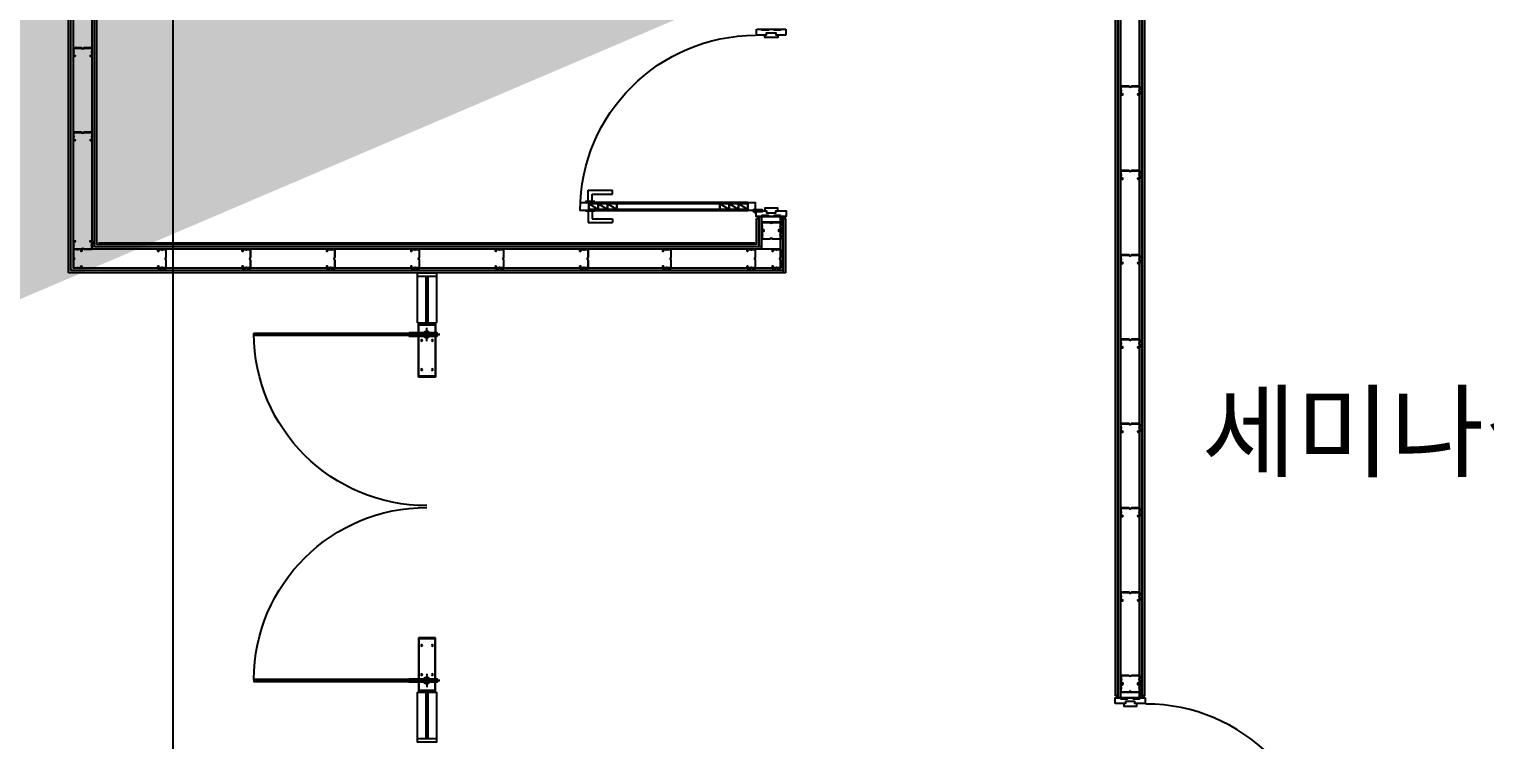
# Model space of a CAD drawing. Header units: metres. Extents: x 630750 to 860239, y 578133 to 726633.
# Drawn here: x 753738 to 761499, y 643418 to 647210 of the extents above; entities that cross this region are included whole.
import ezdxf

# ---------------------------------------------------------------- set-up
doc = ezdxf.new("R2010")
doc.units = ezdxf.units.M
doc.header["$LTSCALE"] = 300
for name, pattern in [('DASHED2', [0.375, 0.25, -0.125]), ('HIDDEN', [2, 1, -1]), ('업무시설_xr-base$0$CONTINOUS', [0])]:
    doc.linetypes.add(name, pattern=pattern)
for name, color, linetype in [('A-CEN-1', 1, 'Continuous'), ('A-CON', 2, 'Continuous'), ('A-TXT', 3, 'Continuous'), ('A-WALL-CONC', 2, 'Continuous'), ('F-door frame', 4, 'Continuous'), ('F-DOOR_FRAME', 4, 'Continuous'), ('KUK-DOOR', 4, 'Continuous'), ('KUK-DOOR-FRAME', 4, 'Continuous'), ('KUK-DRYWALL', 4, 'Continuous'), ('KUK-F-천정라인', 8, 'DASHED2'), ('KUK-WALL-DRYWALL', 4, 'Continuous'), ('KUK-WINDOW', 4, 'Continuous'), ('KUK-석고보드', 201, 'Continuous')]:
    doc.layers.add(name, color=color, linetype=linetype)
doc.styles.add('돋움', font='')
doc.styles.get('돋움').set_extended_font_data('Dotum')

# ---------------------------------------------------------------- blocks, each defined once
blk = doc.blocks.new('door-1')
at = {"layer": 'KUK-DOOR', "color": 251}
for p, q in [((185554.4, 143175.8, 0), (185554.4, 144148.8, 0)), ((185564.4, 143175.8, 0), (185564.4, 144148.8, 0)), ((187400.4, 143175.8, 0), (187400.4, 144148.8, 0)), ((187410.4, 143175.8, 0), (187410.4, 144148.8, 0))]:
    blk.add_line(p, q, dxfattribs=at)
at = {"layer": 'KUK-DOOR', "color": 8}
for p, q in [((185554.4, 143216.5, 0), (185554.4, 143237.2, 0)), ((185564.4, 143216.5, 0), (185564.4, 143237.2, 0)), ((187400.4, 143216.5, 0), (187400.4, 143237.2, 0)), ((187410.4, 143216.5, 0), (187410.4, 143237.2, 0))]:
    blk.add_line(p, q, dxfattribs=at)
at = {"layer": 'KUK-DOOR', "color": 7}
for p, q in [((185559.4, 143168.8), (185559.4, 143158.8, 0)), ((187405.4, 143168.8), (187405.4, 143158.8, 0))]:
    blk.add_line(p, q, dxfattribs=at)
at = {"layer": 'KUK-DOOR', "extrusion": (1.80681e-09, 0, 1), "elevation": 0}
blk.add_lwpolyline([(185553.4, 144146.8), (185553.4, 143177.8), (185554.4, 143175.8), (185564.4, 143175.8), (185565.4, 143177.8), (185565.4, 144146.8), (185564.4, 144148.8), (185554.4, 144148.8)], close=True, dxfattribs=at)
at = {"layer": 'KUK-DOOR', "extrusion": (-1.80681e-09, 0, 1), "elevation": 0}
blk.add_lwpolyline([(187411.4, 144146.8), (187411.4, 143177.8), (187410.4, 143175.8), (187400.4, 143175.8), (187399.4, 143177.8), (187399.4, 144146.8), (187400.4, 144148.8), (187410.4, 144148.8)], close=True, dxfattribs=at)
at = {"layer": 'KUK-DOOR', "color": 1, "ltscale": 50, "extrusion": (1.80681e-09, 0, 1), "elevation": 0}
for points in [[(185559.4, 143157.8), (185559.4, 143462.8)], [(185594.4, 143225.8), (185524.4, 143225.8)]]:
    blk.add_lwpolyline(points, dxfattribs=at)
at = {"layer": 'KUK-DOOR', "color": 1, "ltscale": 50, "extrusion": (-1.80681e-09, 0, 1), "elevation": 0}
for points in [[(187405.4, 143157.8), (187405.4, 143462.8)], [(187370.4, 143225.8), (187440.4, 143225.8)]]:
    blk.add_lwpolyline(points, dxfattribs=at)
at = {"layer": 'KUK-DOOR', "color": 7, "extrusion": (1.80681e-09, 0, 1)}
blk.add_lwpolyline([(185565.4, 143320.3), (185568.4, 143320.3), (185568.4, 143171.8), (185550.4, 143171.8), (185550.4, 143320.3), (185553.4, 143320.3)], dxfattribs=at)
at = {"layer": 'KUK-DOOR', "color": 7, "extrusion": (-1.80681e-09, 0, 1), "elevation": 0}
blk.add_lwpolyline([(187399.4, 143320.3), (187396.4, 143320.3), (187396.4, 143171.8), (187414.4, 143171.8), (187414.4, 143320.3), (187411.4, 143320.3)], dxfattribs=at)
at = {"layer": 'KUK-DOOR', "color": 251, "linetype": 'HIDDEN', "ltscale": 50, "extrusion": (0, -1.80681e-09, 1), "elevation": 0}
for points in [[(185502.4, 143179.8), (185787.4, 143179.8), (185787.4, 143271.8), (185502.4, 143271.8)], [(187462.4, 143179.8), (187177.4, 143179.8), (187177.4, 143271.8), (187462.4, 143271.8)]]:
    blk.add_lwpolyline(points, close=True, dxfattribs=at)
at = {"layer": 'KUK-DOOR', "color": 8, "extrusion": (0, -1.80681e-09, 1), "elevation": 0}
for points in [[(185508.4, 143182.8), (185781.4, 143182.8), (185781.4, 143268.8), (185508.4, 143268.8)], [(187456.4, 143182.8), (187183.4, 143182.8), (187183.4, 143268.8), (187456.4, 143268.8)]]:
    blk.add_lwpolyline(points, close=True, dxfattribs=at)
at = {"layer": 'KUK-DOOR', "color": 8}
for centre, radius in [((185559.4, 143225.8, 0), 17.5), ((185559.4, 143225.8, 0), 12.5), ((185590.9, 143253.8, 0), 3.5), ((185746.4, 143253.8, 0), 3.5), ((187218.4, 143253.8, 0), 3.5), ((187373.9, 143253.8, 0), 3.5), ((187405.4, 143225.8, 0), 17.5), ((187405.4, 143225.8, 0), 12.5), ((185590.9, 143197.8, 0), 3.5), ((185746.4, 143197.8, 0), 3.5), ((187218.4, 143197.8, 0), 3.5), ((187373.9, 143197.8, 0), 3.5)]:
    blk.add_circle(centre, radius, dxfattribs=at)
at = {"layer": 'KUK-DOOR', "color": 251, "linetype": 'HIDDEN', "ltscale": 50}
for centre in [(185559.4, 143225.8, 0), (187405.4, 143225.8, 0)]:
    blk.add_circle(centre, 15, dxfattribs=at)
at = {"layer": 'KUK-DOOR', "color": 1}
for centre, start, end in [((185550.9, 143227.3, 0), 359.90877, 89.78129), ((187403.9, 143227.3, 0), 90.21871, 180.09123)]:
    blk.add_arc(centre, 921.5, start, end, dxfattribs=at)
at = {"layer": 'KUK-DOOR', "color": 8}
for centre, start, end in [((185559.4, 143226.8, 0), 64.22854, 115.77146), ((185559.4, 143226.8, 0), 244.22854, 295.77146), ((187405.4, 143226.8, 0), 64.22854, 115.77146), ((187405.4, 143226.8, 0), 244.22854, 295.77146)]:
    blk.add_arc(centre, 11.5, start, end, dxfattribs=at)
blk = doc.blocks.new('con1')
at = {"layer": 'A-WALL-CONC', "linetype": '업무시설_xr-base$0$CONTINOUS'}
h = blk.add_hatch(color=253, dxfattribs=at)
h.dxf.hatch_style = 1
h.paths.add_polyline_path([(-302595.9, -253222.2), (-301895.9, -253222.2), (-301895.9, -253922.2), (-302595.9, -253922.2)])
h.paths.add_polyline_path([(-384245.9, -253222.2), (-383545.9, -253222.2), (-383545.9, -253922.2), (-384245.9, -253922.2)])
h.paths.add_polyline_path([(-335095.9, -253172.2), (-334295.9, -253172.2), (-334295.9, -253972.2), (-335095.9, -253972.2)])
h.paths.add_polyline_path([(-354895.9, -253172.2), (-354095.9, -253172.2), (-354095.9, -253972.2), (-354895.9, -253972.2)])
h.paths.add_polyline_path([(-374695.9, -253172.2), (-373895.9, -253172.2), (-373895.9, -253972.2), (-374695.9, -253972.2)])
h.paths.add_polyline_path([(-325195.9, -253172.2), (-324395.9, -253172.2), (-324395.9, -253972.2), (-325195.9, -253972.2)])
h.paths.add_polyline_path([(-364745.9, -253222.2), (-364045.9, -253222.2), (-364045.9, -253922.2), (-364745.9, -253922.2)])
h.paths.add_polyline_path([(-344945.9, -253222.2), (-344245.9, -253222.2), (-344245.9, -253922.2), (-344945.9, -253922.2)])
h.paths.add_polyline_path([(-310045.9, -253222.2), (-309345.9, -253222.2), (-309345.9, -253922.2), (-310045.9, -253922.2)])
h.paths.add_polyline_path([(-318595.9, -253172.2), (-317795.9, -253172.2), (-317795.9, -253972.2), (-318595.9, -253972.2)])
h.paths.add_polyline_path([(-384245.9, -310859.9), (-383445.9, -310859.9), (-383445.9, -311659.9), (-384245.9, -311659.9)])
h.paths.add_polyline_path([(-384245.9, -305472.2), (-383445.9, -305472.2), (-383445.9, -306272.2), (-384245.9, -306272.2)])
h.paths.add_polyline_path([(-384245.9, -295572.2), (-383445.9, -295572.2), (-383445.9, -296372.2), (-384245.9, -296372.2)])
h.paths.add_polyline_path([(-384195.9, -276472.2), (-383595.9, -276472.2), (-383595.9, -275872.2), (-384195.9, -275872.2)])
h.paths.add_polyline_path([(-384245.9, -285672.2), (-383445.9, -285672.2), (-383445.9, -286472.2), (-384245.9, -286472.2)])
h.paths.add_polyline_path([(-384295.9, -269172.2), (-383495.9, -269172.2), (-383495.9, -269972.2), (-384295.9, -269972.2)])
h.paths.add_polyline_path([(-384295.9, -260672.2), (-383495.9, -260672.2), (-383495.9, -261472.2), (-384295.9, -261472.2)])
h.paths.add_polyline_path([(-376995.9, -285572.2), (-376195.9, -285572.2), (-376195.9, -286372.2), (-376995.9, -286372.2)], flags=17)
h.paths.add_polyline_path([(-374695.9, -276572.2), (-373895.9, -276572.2), (-373895.9, -275772.2), (-374695.9, -275772.2)], flags=17)
h.paths.add_polyline_path([(-364695.9, -285772.2), (-364095.9, -285772.2), (-364095.9, -286372.2), (-364695.9, -286372.2)], flags=17)
h.paths.add_polyline_path([(-364795.9, -275772.2), (-363995.9, -275772.2), (-363995.9, -276572.2), (-364795.9, -276572.2)], flags=17)
edge = h.paths.add_edge_path(flags=16)
edge.add_arc((-376495.9, -295972.2), 450, 0, 360)
edge = h.paths.add_edge_path(flags=16)
edge.add_arc((-354495.9, -302572.2), 450, 0, 360)
edge = h.paths.add_edge_path(flags=16)
edge.add_arc((-364395.9, -295972.2), 350, 0, 360)
edge = h.paths.add_edge_path(flags=16)
edge.add_arc((-354495.9, -295972.2), 450, 0, 360)
edge = h.paths.add_edge_path(flags=16)
edge.add_arc((-344595.9, -302572.2), 350, 0, 360)
edge = h.paths.add_edge_path(flags=16)
edge.add_arc((-344595.9, -295972.2), 350, 0, 360)
edge = h.paths.add_edge_path(flags=16)
edge.add_arc((-364395.9, -302572.2), 350, 0, 360)
h.paths.add_polyline_path([(-375978.1, -305715.7), (-376743.7, -305483.5), (-376976, -306249), (-376210.4, -306481.3)], flags=17)
h.paths.add_polyline_path([(-378097.8, -312701.2), (-378863.4, -312468.9), (-379095.6, -313234.5), (-378330.1, -313466.8)], flags=16)
h.paths.add_polyline_path([(-354767.9, -312099.6), (-355533.5, -311867.3), (-355765.8, -312632.8), (-355000.2, -312865.1)], flags=17)
h.paths.add_polyline_path([(-347591.1, -314277.3), (-348356.6, -314045), (-348588.9, -314810.6), (-347823.4, -315042.9)], flags=17)
h.paths.add_polyline_path([(-349725.3, -321310.6), (-350490.8, -321078.3), (-350723.1, -321843.9), (-349957.6, -322076.2)], flags=17)
h.paths.add_polyline_path([(-359198.7, -318436), (-359964.3, -318203.7), (-360196.6, -318969.2), (-359431, -319201.5)], flags=17)
edge = h.paths.add_edge_path(flags=16)
edge.add_arc((-324745.9, -312472.2), 450, 0, 360)
h.paths.add_polyline_path([(-318595.9, -311972.2), (-317795.9, -311972.2), (-317795.9, -312972.2), (-318595.9, -312972.2)], flags=17)
edge = h.paths.add_edge_path(flags=16)
edge.add_arc((-335145.9, -312472.2), 350, 0, 360)
edge = h.paths.add_edge_path(flags=16)
edge.add_arc((-338616.5, -317418.6), 450, 0, 360)
h.paths.add_polyline_path([(-340251.8, -324185.3), (-341017.4, -323953), (-341249.7, -324718.5), (-340484.1, -324950.8)], flags=17)
edge = h.paths.add_edge_path(flags=17)
edge.add_arc((-324745.9, -319072.2), 450, 0, 360)
h.paths.add_polyline_path([(-318695.9, -318672.2), (-317695.9, -318672.2), (-317695.9, -319472.2), (-318695.9, -319472.2)], flags=17)
h.paths.add_polyline_path([(-310095.9, -327072.2), (-309295.9, -327072.2), (-309295.9, -327872.2), (-310095.9, -327872.2)])
h.paths.add_polyline_path([(-316095.9, -322372.2), (-316095.9, -325422.2), (-311307.7, -325422.2), (-311307.7, -325222.2), (-315895.9, -325222.2), (-315895.9, -322572.2), (-309695.9, -322572.2), (-309695.9, -325222.2), (-310307.7, -325222.2), (-310307.7, -325422.2), (-309495.9, -325422.2), (-309495.9, -322372.2)], flags=17)
edge = h.paths.add_edge_path(flags=17)
edge.add_arc((-324795.9, -327472.2), 400, 0, 360)
edge = h.paths.add_edge_path(flags=17)
edge.add_arc((-318195.9, -329272.2), 450, 0, 360)
h.paths.add_polyline_path([(-310095.9, -331472.2), (-309295.9, -331472.2), (-309295.9, -332272.2), (-310095.9, -332272.2)])
edge = h.paths.add_edge_path(flags=16)
edge.add_arc((-334695.9, -302572.2), 350, 0, 360)
edge = h.paths.add_edge_path(flags=17)
edge.add_arc((-334695.9, -286072.2), 350, 0, 360)
edge = h.paths.add_edge_path(flags=16)
edge.add_arc((-334695.9, -295972.2), 350, 0, 360)
edge = h.paths.add_edge_path(flags=17)
edge.add_arc((-344595.9, -286072.2), 450, 0, 360)
h.paths.add_polyline_path([(-318595.9, -295472.2), (-317795.9, -295472.2), (-317795.9, -296472.2), (-318595.9, -296472.2)], flags=17)
h.paths.add_polyline_path([(-318595.9, -302072.2), (-317795.9, -302072.2), (-317795.9, -303072.2), (-318595.9, -303072.2)], flags=17)
edge = h.paths.add_edge_path(flags=16)
edge.add_arc((-324795.9, -302572.2), 450, 0, 360)
edge = h.paths.add_edge_path(flags=16)
edge.add_arc((-324795.9, -295972.2), 450, 0, 360)
edge = h.paths.add_edge_path(flags=17)
edge.add_arc((-324795.9, -286072.2), 450, 0, 360)
edge = h.paths.add_edge_path(flags=17)
edge.add_arc((-334695.9, -276172.2), 450, 0, 360)
edge = h.paths.add_edge_path(flags=17)
edge.add_arc((-344595.9, -276172.2), 450, 0, 360)
h.paths.add_polyline_path([(-318595.9, -275772.2), (-317795.9, -275772.2), (-317795.9, -276572.2), (-318595.9, -276572.2)], flags=17)
h.paths.add_polyline_path([(-318595.9, -285672.2), (-317795.9, -285672.2), (-317795.9, -286472.2), (-318595.9, -286472.2)], flags=17)
edge = h.paths.add_edge_path(flags=17)
edge.add_arc((-324795.9, -276172.2), 450, 0, 360)
h.paths.add_polyline_path([(-364795.9, -260672.2), (-363995.9, -260672.2), (-363995.9, -261472.2), (-364795.9, -261472.2)])
h.paths.add_polyline_path([(-364795.9, -269172.2), (-363995.9, -269172.2), (-363995.9, -269972.2), (-364795.9, -269972.2)], flags=17)
h.paths.add_polyline_path([(-325195.9, -269172.2), (-324395.9, -269172.2), (-324395.9, -269972.2), (-325195.9, -269972.2)], flags=17)
h.paths.add_polyline_path([(-310845.9, -260722.2), (-310045.9, -260722.2), (-310045.9, -261522.2), (-310845.9, -261522.2)], flags=17)
h.paths.add_polyline_path([(-325195.9, -260672.2), (-324395.9, -260672.2), (-324395.9, -261472.2), (-325195.9, -261472.2)])
h.paths.add_polyline_path([(-335095.9, -260672.2), (-334295.9, -260672.2), (-334295.9, -261472.2), (-335095.9, -261472.2)])
h.paths.add_polyline_path([(-344995.9, -260672.2), (-344195.9, -260672.2), (-344195.9, -261472.2), (-344995.9, -261472.2)])
h.paths.add_polyline_path([(-354895.9, -260672.2), (-354095.9, -260672.2), (-354095.9, -261472.2), (-354895.9, -261472.2)])
h.paths.add_polyline_path([(-354895.9, -269172.2), (-354095.9, -269172.2), (-354095.9, -269972.2), (-354895.9, -269972.2)], flags=17)
h.paths.add_polyline_path([(-344995.9, -269172.2), (-344195.9, -269172.2), (-344195.9, -269972.2), (-344995.9, -269972.2)], flags=17)
h.paths.add_polyline_path([(-335095.9, -269172.2), (-334295.9, -269172.2), (-334295.9, -269972.2), (-335095.9, -269972.2)], flags=17)
h.paths.add_polyline_path([(-310145.9, -275772.2), (-309345.9, -275772.2), (-309345.9, -276572.2), (-310145.9, -276572.2)])
h.paths.add_polyline_path([(-310145.9, -269172.2), (-309345.9, -269172.2), (-309345.9, -269972.2), (-310145.9, -269972.2)])
h.paths.add_polyline_path([(-309945.9, -312172.2), (-309345.9, -312172.2), (-309345.9, -312772.2), (-309945.9, -312772.2)], flags=17)
h.paths.add_polyline_path([(-309945.9, -302272.2), (-309345.9, -302272.2), (-309345.9, -302872.2), (-309945.9, -302872.2)], flags=17)
h.paths.add_polyline_path([(-310145.9, -295572.2), (-309345.9, -295572.2), (-309345.9, -296372.2), (-310145.9, -296372.2)])
h.paths.add_polyline_path([(-310145.9, -285672.2), (-309345.9, -285672.2), (-309345.9, -286472.2), (-310145.9, -286472.2)])
h.paths.add_polyline_path([(-366406.6, -311179.9), (-366585, -311089.4), (-367172.8, -312248.9), (-366994.4, -312339.4)], flags=16)
h.paths.add_polyline_path([(-367582.3, -313498.9), (-367760.7, -313408.4), (-368303.3, -314478.7), (-368124.9, -314569.2)], flags=16)
h.paths.add_polyline_path([(-374501.4, -323406.8), (-375266.9, -323174.5), (-375499.2, -323940), (-374733.7, -324172.3)], flags=17)
h.paths.add_polyline_path([(-380817, -321490.3), (-381582.5, -321258), (-381814.8, -322023.6), (-381049.3, -322255.9)])
h.paths.add_polyline_path([(-319504.7, -329605.3), (-319562.8, -329796.7), (-318586.8, -330092.9), (-318528.7, -329901.5)], flags=17)
h.paths.add_polyline_path([(-317399.5, -330244.1), (-317457.6, -330435.5), (-316481.5, -330731.7), (-316423.5, -330540.3)], flags=17)
h.paths.add_polyline_path([(-315294.3, -330882.9), (-315352.4, -331074.3), (-314376.3, -331370.5), (-314318.3, -331179.1)], flags=17)
h.paths.add_polyline_path([(-313189.1, -331521.7), (-313247.2, -331713.1), (-312271.1, -332009.3), (-312213, -331817.9)], flags=17)
h.paths.add_polyline_path([(-311083.9, -332160.5), (-311142, -332351.9), (-310165.9, -332648.1), (-310107.8, -332456.7)], flags=17)
h.paths.add_polyline_path([(-308978.7, -332799.4), (-309036.7, -332990.7), (-308060.7, -333286.9), (-308002.6, -333095.5)])
h.paths.add_polyline_path([(-306873.5, -333438.2), (-306931.5, -333629.5), (-305955.5, -333925.7), (-305897.4, -333734.3)])
h.paths.add_polyline_path([(-321610, -328966.5), (-321668, -329157.9), (-320692, -329454.1), (-320633.9, -329262.7)], flags=17)
h.paths.add_polyline_path([(-304768.2, -334077), (-304826.3, -334268.4), (-303850.3, -334564.5), (-303792.2, -334373.1)])
h.paths.add_polyline_path([(-366379.8, -308837.3), (-366525.2, -309124), (-365780.1, -309501.8), (-365997.1, -309929.9), (-365818.7, -310020.4), (-365281.9, -308961.4), (-368992.7, -307835.4), (-369050.7, -308026.8), (-368955, -308055.9), (-369303.5, -309204.2), (-369399.2, -309175.1), (-369457.2, -309366.5), (-369361.5, -309395.5), (-371190.9, -315424.1), (-373726.7, -314654.6), (-371897.4, -308626.1), (-370414.2, -309076.1), (-370356.1, -308884.7), (-371839.3, -308434.7), (-371490.9, -307286.4), (-370007.6, -307736.5), (-369949.6, -307545.1), (-371624.2, -307036.9), (-373976.1, -314787.9), (-369001.2, -316297.6), (-368712.8, -315728.7), (-368891.1, -315638.2), (-369103.7, -316057.4), (-370999.5, -315482.2), (-368763.6, -308113.9)], flags=17)
edge = h.paths.add_edge_path()
edge.add_line((-317995.9, -269122.2), (-318195.9, -269122.2))
edge.add_line((-318195.9, -266622.2), (-317995.9, -266622.2))
edge.add_line((-318195.9, -265972.2), (-318195.9, -266622.2))
edge.add_line((-318195.9, -269122.2), (-318195.9, -269672.2))
edge.add_line((-317995.9, -269472.2), (-317995.9, -269122.2))
edge.add_line((-317995.9, -266622.2), (-317995.9, -265972.2))
edge.add_line((-317070.9, -260922.2), (-317070.9, -260722.2))
edge.add_line((-317070.9, -260722.2), (-314895.9, -260722.2))
edge.add_line((-314895.9, -260722.2), (-314895.9, -260922.2))
edge.add_line((-314895.9, -260922.2), (-317070.9, -260922.2))
edge.add_line((-318195.9, -265972.2), (-321995.9, -265972.2))
edge.add_line((-321995.9, -265972.2), (-321995.9, -262022.2))
edge.add_line((-321995.9, -262022.2), (-321795.9, -262022.2))
edge.add_line((-321795.9, -262022.2), (-321795.9, -262922.2))
edge.add_line((-321795.9, -262922.2), (-321695.9, -262922.2))
edge.add_line((-321695.9, -262922.2), (-321695.9, -263122.2))
edge.add_line((-321695.9, -263122.2), (-321795.9, -263122.2))
edge.add_line((-321795.9, -263122.2), (-321795.9, -265772.2))
edge.add_line((-321795.9, -265772.2), (-314195.9, -265772.2))
edge.add_line((-314195.9, -265772.2), (-314195.9, -263122.2))
edge.add_line((-314195.9, -263122.2), (-320695.9, -263122.2))
edge.add_line((-320695.9, -263122.2), (-320695.9, -262922.2))
edge.add_line((-320695.9, -262922.2), (-319545.9, -262922.2))
edge.add_line((-319545.9, -262922.2), (-319545.9, -260922.2))
edge.add_line((-319545.9, -260922.2), (-321795.9, -260922.2))
edge.add_line((-321795.9, -260922.2), (-321795.9, -261022.2))
edge.add_line((-321795.9, -261022.2), (-321995.9, -261022.2))
edge.add_line((-321995.9, -261022.2), (-321995.9, -260722.2))
edge.add_line((-321995.9, -260722.2), (-317770.9, -260722.2))
edge.add_line((-317770.9, -260722.2), (-317770.9, -260922.2))
edge.add_line((-317995.9, -269472.2), (-314195.9, -269472.2))
edge.add_line((-314195.9, -269472.2), (-314195.9, -265972.2))
edge.add_line((-314195.9, -265972.2), (-317995.9, -265972.2))
edge.add_line((-317770.9, -260922.2), (-319345.9, -260922.2))
edge.add_line((-319345.9, -260922.2), (-319345.9, -262922.2))
edge.add_line((-319345.9, -262922.2), (-314195.9, -262922.2))
edge.add_line((-314195.9, -262922.2), (-314195.9, -260722.2))
edge.add_line((-314195.9, -260722.2), (-313995.9, -260722.2))
edge.add_line((-313995.9, -260722.2), (-313995.9, -269672.2))
edge.add_line((-313995.9, -269672.2), (-318195.9, -269672.2))
edge.add_line((-309345.9, -286472.2), (-309345.9, -312772.2))
edge.add_line((-309545.9, -302872.2), (-309545.9, -312172.2))
edge.add_line((-309545.9, -296372.2), (-309545.9, -302272.2))
edge.add_line((-309545.9, -286472.2), (-309545.9, -295572.2))
edge.add_line((-375426.6, -323700.8), (-380976.7, -322016.6))
edge.add_line((-334860, -324841.4), (-335146.9, -325786.6))
edge.add_line((-334660.1, -325215.5), (-334859.8, -325873.7))
edge.add_line((-324795.9, -328208.8), (-324795.9, -327872.2))
edge.add_line((-324595.9, -328060.4), (-324595.9, -327818.6))
edge.add_line((-324795.9, -328208.8), (-322797.2, -328815.2))
edge.add_line((-322797.2, -328815.2), (-322739.1, -328623.9))
edge.add_line((-322739.1, -328623.9), (-324595.9, -328060.4))
edge.add_line((-337531.2, -334677.3), (-338201, -334474.1))
edge.add_line((-338201, -334474.1), (-338404.3, -335143.9))
edge.add_line((-338404.3, -335143.9), (-337734.4, -335347.2))
edge.add_line((-337734.4, -335347.2), (-337531.2, -334677.3))
edge = h.paths.add_edge_path()
edge.add_line((-339857.9, -323400.5), (-339799.8, -323209.1))
edge.add_line((-339799.8, -323209.1), (-337930.3, -317052.2))
edge.add_line((-337930.3, -317052.2), (-338217.3, -316965))
edge.add_line((-338217.3, -316965), (-338268.5, -317133.4))
edge.add_arc((-338616.5, -317418.6), 450, -73.11347, 39.33184, ccw=False)
edge.add_line((-338485.8, -317849.2), (-340145, -323313.3))
edge.add_line((-340145, -323313.3), (-339857.9, -323400.5))
blk = doc.blocks.new('힌지')
at = {"layer": 'F-DOOR_FRAME', "color": 175}
for p, q in [((444278, 289049.1, 0), (444278, 289020.8, 0)), ((444293.8, 289039.7, 0), (444262.2, 289039.7, 0)), ((444293.8, 289039.7, 0), (444262.2, 289039.7, 0))]:
    blk.add_line(p, q, dxfattribs=at)
at = {"layer": 'F-DOOR_FRAME', "color": 175, "elevation": 0}
for points in [[(444276.3, 289042.2), (444276.3, 289076.8), (444273.3, 289076.8), (444273.3, 289041.9), (444270.9, 289035.1, -0.190658), (444275.4, 289038.8)], [(444282.3, 289041.9), (444282.3, 289076.8), (444279.3, 289076.8), (444279.3, 289042.2), (444280.2, 289038.8, -0.190658), (444284.8, 289035.1)]]:
    blk.add_lwpolyline(points, format="xyb", close=True, dxfattribs=at)
at = {"layer": 'F-DOOR_FRAME', "color": 175}
blk.add_circle((444277.8, 289034.7, 0), 8, dxfattribs=at)
blk = doc.blocks.new('A$C350577A3')
at = {"layer": 'KUK-DOOR', "color": 6}
for p, q in [((79, 939, -6432.8), (28, 939, -6432.8)), ((28, 939, -6432.8), (28, 934, 0)), ((43.5, 939, -6432.8), (43.5, 999, -6432.8)), ((43.5, 999, -6432.8), (173.5, 999, -6432.8)), ((63.5, 939, -6432.8), (63.5, 979, -6432.8)), ((63.5, 979, -6432.8), (173.5, 979, -6432.8)), ((79, 934, -6432.8), (79, 939, -6432.8)), ((173.5, 979, -6432.8), (173.5, 999, -6432.8)), ((28, 887, 0), (28, 892, 6432.8)), ((79, 887, 0), (28, 887, 0)), ((43.5, 887, 0), (43.5, 827, 0)), ((63.5, 887, 0), (63.5, 847, 0)), ((79, 892, 0), (79, 887, 0)), ((43.5, 827, 0), (173.5, 827, 0)), ((63.5, 847, 0), (173.5, 847, 0)), ((173.5, 847, 0), (173.5, 827, 0))]:
    blk.add_line(p, q, dxfattribs=at)
at = {"layer": 'KUK-DOOR', "color": 251}
for p, q in [((29.7, 934, -6432.8), (29.7, 939, -6432.8)), ((31.3, 934, -6432.8), (31.3, 939, -6432.8)), ((33.9, 934, -6432.8), (33.9, 939, -6432.8)), ((38.4, 934, -6432.8), (38.4, 939, -6432.8)), ((44.6, 934, -6432.8), (44.6, 939, -6432.8)), ((62.4, 934, -6432.8), (62.4, 939, -6432.8)), ((68.6, 934, -6432.8), (68.6, 939, -6432.8)), ((73.1, 934, -6432.8), (73.1, 939, -6432.8)), ((75.7, 934, -6432.8), (75.7, 939, -6432.8)), ((77.3, 934, -6432.8), (77.3, 939, -6432.8)), ((78.4, 934, -6432.8), (78.4, 939, -6432.8)), ((29.7, 892, 0), (29.7, 887, 0)), ((31.3, 892, 0), (31.3, 887, 0)), ((33.9, 892, 0), (33.9, 887, 0)), ((38.4, 892, 0), (38.4, 887, 0)), ((44.6, 892, 0), (44.6, 887, 0)), ((62.4, 892, 0), (62.4, 887, 0)), ((68.6, 892, 0), (68.6, 887, 0)), ((73.1, 892, 0), (73.1, 887, 0)), ((75.7, 892, 0), (75.7, 887, 0)), ((77.3, 892, 0), (77.3, 887, 0)), ((78.4, 892, 0), (78.4, 887, 0))]:
    blk.add_line(p, q, dxfattribs=at)
at = {"layer": 'KUK-DOOR', "color": 1, "ltscale": 100}
for p, q in [((46, 897, 0), (96, 929, 0)), ((96, 897, 0), (146, 929, 0)), ((146, 897, 0), (196, 929, 0)), ((744, 897, 0), (794, 929, 0)), ((794, 897, 0), (844, 929, 0)), ((844, 897, 0), (894, 929, 0))]:
    blk.add_line(p, q, dxfattribs=at)
at = {"layer": 'KUK-DOOR', "color": 8}
blk.add_line((196, 897, 0), (196, 929, 0), dxfattribs=at)
at = {"layer": 'KUK-DOOR', "color": 7, "elevation": 0}
for points in [[(9, 934), (0, 934), (2.5, 892), (46, 892), (46, 934), (9, 934)], [(46, 934), (894, 934)], [(894, 934), (894, 892), (934, 892), (934, 896), (934, 896), (934, 934), (894, 934)], [(894, 892), (46, 892)]]:
    blk.add_lwpolyline(points, dxfattribs=at)
at = {"layer": 'KUK-DOOR', "color": 1, "elevation": 0}
blk.add_lwpolyline([(894, 934), (894, 897)], dxfattribs=at)
at = {"layer": 'KUK-DOOR', "color": 1, "ltscale": 100, "elevation": 0}
for points in [[(46, 897), (96, 897), (96, 929), (46, 929)], [(96, 897), (146, 897), (146, 929), (96, 929)], [(146, 897), (196, 897), (196, 929), (146, 929)], [(196, 897), (744, 897), (744, 929), (196, 929)], [(744, 897), (794, 897), (794, 929), (744, 929)], [(794, 897), (844, 897), (844, 929), (794, 929)], [(844, 897), (894, 897), (894, 929), (844, 929)]]:
    blk.add_lwpolyline(points, close=True, dxfattribs=at)
at = {"layer": 'KUK-DOOR', "color": 1}
blk.add_arc((937.5, 937.5, 0), 937.5, 180.21527, 269.84701, dxfattribs=at)

msp = doc.modelspace()

# ---------------------------------------------------------------- linework, layer by layer
at = {"color": 133}
msp.add_lwpolyline([(754108.4, 646070.2), (757606.4, 646070.2)], dxfattribs=at)
at = {"layer": 'A-CEN-1', "linetype": 'Continuous'}
msp.add_line((754504.4, 708258.8), (754504.4, 599232.8), dxfattribs=at)
at = {"layer": 'KUK-DOOR-FRAME'}
for points in [[(757614.4, 647210.2), (757614.4, 647204.2), (757614.4, 647204.2), (757614.4, 647180.2), (757669.4, 647180.2), (757669.4, 647190.2), (757719.4, 647190.2), (757719.4, 647180.2), (757774.4, 647180.2)], [(757679.4, 647210.2), (757679.4, 647205.2), (757644.4, 647205.2), (757644.4, 647210.2)], [(757744.4, 647210.2), (757744.4, 647205.2), (757709.4, 647205.2), (757709.4, 647210.2)], [(757774.4, 647180.2), (757774.4, 647180.2), (757774.4, 647180.2), (757774.4, 647180.2), (757774.4, 647180.2), (757774.4, 647204.2), (757774.4, 647210.2)], [(757774.4, 646240.2), (757774.4, 646240.2), (757774.4, 646240.2), (757774.4, 646240.2), (757774.4, 646240.2), (757774.4, 646216.2), (757774.4, 646210.2), (757770.9, 646210.2), (757744.4, 646210.2), (757744.4, 646215.2), (757709.4, 646215.2), (757709.4, 646210.2), (757679.4, 646210.2), (757679.4, 646215.2), (757644.4, 646215.2), (757644.4, 646210.2), (757614.4, 646210.2), (757614.4, 646216.2), (757614.4, 646216.2), (757614.4, 646240.2), (757669.4, 646240.2), (757669.4, 646230.2), (757719.4, 646230.2), (757719.4, 646240.2), (757774.4, 646240.2)], [(759528.4, 643612.2), (759528.4, 643612.2), (759528.4, 643612.2), (759528.4, 643612.2), (759528.4, 643612.2), (759528.4, 643636.2), (759528.4, 643642.2), (759531.9, 643642.2), (759558.4, 643642.2), (759558.4, 643637.2), (759593.4, 643637.2), (759593.4, 643642.2), (759623.4, 643642.2), (759623.4, 643637.2), (759658.4, 643637.2), (759658.4, 643642.2), (759688.4, 643642.2), (759688.4, 643636.2), (759688.4, 643636.2), (759688.4, 643612.2), (759633.4, 643612.2), (759633.4, 643622.2), (759583.4, 643622.2), (759583.4, 643612.2), (759528.4, 643612.2)]]:
    msp.add_lwpolyline(points, dxfattribs=at)
at = {"layer": 'KUK-DOOR-FRAME', "extrusion": (1.80681e-09, -1.10631e-25, 1)}
for points in [[(757719.4, 647190.2), (757719.4, 647180.2), (757729.4, 647180.2), (757729.4, 647165.2), (757659.4, 647165.2), (757659.4, 647180.2), (757669.4, 647180.2), (757669.4, 647190.2), (757719.4, 647190.2)], [(757719.4, 646230.2), (757719.4, 646240.2), (757729.4, 646240.2), (757729.4, 646255.2), (757659.4, 646255.2), (757659.4, 646240.2), (757669.4, 646240.2), (757669.4, 646230.2), (757719.4, 646230.2)]]:
    msp.add_lwpolyline(points, dxfattribs=at)
at = {"layer": 'KUK-DOOR-FRAME'}
for points in [[(755808.9, 645910.2), (755908.9, 645910.2), (755908.9, 645890.2), (755808.9, 645890.2)], [(755808.9, 643425.2), (755908.9, 643425.2), (755908.9, 643405.2), (755808.9, 643405.2)]]:
    msp.add_lwpolyline(points, close=True, dxfattribs=at)
at = {"layer": 'KUK-DOOR-FRAME', "extrusion": (-1.80681e-09, 1.10631e-25, 1)}
msp.add_lwpolyline([(759583.4, 643622.2), (759583.4, 643612.2), (759573.4, 643612.2), (759573.4, 643597.2), (759643.4, 643597.2), (759643.4, 643612.2), (759633.4, 643612.2), (759633.4, 643622.2), (759583.4, 643622.2)], dxfattribs=at)
at = {"layer": 'KUK-DRYWALL', "color": 8}
for points in [[(754063.4, 647066.2), (754063.4, 647065.2), (754073.4, 647065.2), (754073.4, 647085.2, -1), (754073.4, 647090.2), (754073.4, 647110.2), (754029.9, 647110.2, -0.589997), (754016.9, 647110.2), (753973.4, 647110.2), (753973.4, 647090.2, -1), (753973.4, 647085.2), (753973.4, 647065.2), (753983.4, 647065.2), (753983.4, 647070.2), (753982.4, 647070.2), (753982.4, 647066.2), (753974.4, 647066.2), (753974.4, 647084.4, 0.745356), (753974.4, 647091.1), (753974.4, 647109.2), (754016.3, 647109.2, 0.542783), (754030.5, 647109.2), (754072.4, 647109.2), (754072.4, 647091.1, 0.745356), (754072.4, 647084.4), (754072.4, 647066.2), (754064.4, 647066.2), (754064.4, 647070.2), (754063.4, 647070.2), (754063.4, 647065.2)], [(759648.4, 646861.2), (759648.4, 646860.2), (759658.4, 646860.2), (759658.4, 646880.2, -1), (759658.4, 646885.2), (759658.4, 646905.2), (759614.9, 646905.2, -0.589997), (759601.9, 646905.2), (759558.4, 646905.2), (759558.4, 646885.2, -1), (759558.4, 646880.2), (759558.4, 646860.2), (759568.4, 646860.2), (759568.4, 646865.2), (759567.4, 646865.2), (759567.4, 646861.2), (759559.4, 646861.2), (759559.4, 646879.4, 0.745356), (759559.4, 646886.1), (759559.4, 646904.2), (759601.3, 646904.2, 0.542783), (759615.5, 646904.2), (759657.4, 646904.2), (759657.4, 646886.1, 0.745356), (759657.4, 646879.4), (759657.4, 646861.2), (759649.4, 646861.2), (759649.4, 646865.2), (759648.4, 646865.2), (759648.4, 646860.2)], [(754063.4, 646616.2), (754063.4, 646615.2), (754073.4, 646615.2), (754073.4, 646635.2, -1), (754073.4, 646640.2), (754073.4, 646660.2), (754029.9, 646660.2, -0.589997), (754016.9, 646660.2), (753973.4, 646660.2), (753973.4, 646640.2, -1), (753973.4, 646635.2), (753973.4, 646615.2), (753983.4, 646615.2), (753983.4, 646620.2), (753982.4, 646620.2), (753982.4, 646616.2), (753974.4, 646616.2), (753974.4, 646634.4, 0.745356), (753974.4, 646641.1), (753974.4, 646659.2), (754016.3, 646659.2, 0.542783), (754030.5, 646659.2), (754072.4, 646659.2), (754072.4, 646641.1, 0.745356), (754072.4, 646634.4), (754072.4, 646616.2), (754064.4, 646616.2), (754064.4, 646620.2), (754063.4, 646620.2), (754063.4, 646615.2)], [(759648.4, 646411.2), (759648.4, 646410.2), (759658.4, 646410.2), (759658.4, 646430.2, -1), (759658.4, 646435.2), (759658.4, 646455.2), (759614.9, 646455.2, -0.589997), (759601.9, 646455.2), (759558.4, 646455.2), (759558.4, 646435.2, -1), (759558.4, 646430.2), (759558.4, 646410.2), (759568.4, 646410.2), (759568.4, 646415.2), (759567.4, 646415.2), (759567.4, 646411.2), (759559.4, 646411.2), (759559.4, 646429.4, 0.745356), (759559.4, 646436.1), (759559.4, 646454.2), (759601.3, 646454.2, 0.542783), (759615.5, 646454.2), (759657.4, 646454.2), (759657.4, 646436.1, 0.745356), (759657.4, 646429.4), (759657.4, 646411.2), (759649.4, 646411.2), (759649.4, 646415.2), (759648.4, 646415.2), (759648.4, 646410.2)], [(757734.4, 646136.2), (757734.4, 646135.2), (757744.4, 646135.2), (757744.4, 646155.2, -1), (757744.4, 646160.2), (757744.4, 646180.2), (757700.9, 646180.2, -0.589997), (757687.9, 646180.2), (757644.4, 646180.2), (757644.4, 646160.2, -1), (757644.4, 646155.2), (757644.4, 646135.2), (757654.4, 646135.2), (757654.4, 646140.2), (757653.4, 646140.2), (757653.4, 646136.2), (757645.4, 646136.2), (757645.4, 646154.4, 0.745356), (757645.4, 646161.1), (757645.4, 646179.2), (757687.3, 646179.2, 0.542783), (757701.5, 646179.2), (757743.4, 646179.2), (757743.4, 646161.1, 0.745356), (757743.4, 646154.4), (757743.4, 646136.2), (757735.4, 646136.2), (757735.4, 646140.2), (757734.4, 646140.2), (757734.4, 646135.2)], [(754063.4, 646079.2), (754063.4, 646080.2), (754073.4, 646080.2), (754073.4, 646060.2, 1), (754073.4, 646055.2), (754073.4, 646035.2), (754029.9, 646035.2, 0.589997), (754016.9, 646035.2), (753973.4, 646035.2), (753973.4, 646055.2, 1), (753973.4, 646060.2), (753973.4, 646080.2), (753983.4, 646080.2), (753983.4, 646075.2), (753982.4, 646075.2), (753982.4, 646079.2), (753974.4, 646079.2), (753974.4, 646061.1, -0.745356), (753974.4, 646054.4), (753974.4, 646036.2), (754016.3, 646036.2, -0.542783), (754030.5, 646036.2), (754072.4, 646036.2), (754072.4, 646054.4, -0.745356), (754072.4, 646061.1), (754072.4, 646079.2), (754064.4, 646079.2), (754064.4, 646075.2), (754063.4, 646075.2), (754063.4, 646080.2)], [(757734.4, 646134.2), (757734.4, 646135.2), (757744.4, 646135.2), (757744.4, 646115.2, 1), (757744.4, 646110.2), (757744.4, 646090.2), (757700.9, 646090.2, 0.589997), (757687.9, 646090.2), (757644.4, 646090.2), (757644.4, 646110.2, 1), (757644.4, 646115.2), (757644.4, 646135.2), (757654.4, 646135.2), (757654.4, 646130.2), (757653.4, 646130.2), (757653.4, 646134.2), (757645.4, 646134.2), (757645.4, 646116.1, -0.745356), (757645.4, 646109.4), (757645.4, 646091.2), (757687.3, 646091.2, -0.542783), (757701.5, 646091.2), (757743.4, 646091.2), (757743.4, 646109.4, -0.745356), (757743.4, 646116.1), (757743.4, 646134.2), (757735.4, 646134.2), (757735.4, 646130.2), (757734.4, 646130.2), (757734.4, 646135.2)], [(754017.4, 645945.2), (754018.4, 645945.2), (754018.4, 645935.2), (753998.4, 645935.2, 1), (753993.4, 645935.2), (753973.4, 645935.2), (753973.4, 645978.7, 0.589997), (753973.4, 645991.7), (753973.4, 646035.2), (753993.4, 646035.2, 1), (753998.4, 646035.2), (754018.4, 646035.2), (754018.4, 646025.2), (754013.4, 646025.2), (754013.4, 646026.2), (754017.4, 646026.2), (754017.4, 646034.2), (753999.3, 646034.2, -0.745356), (753992.6, 646034.2), (753974.4, 646034.2), (753974.4, 645992.3, -0.542783), (753974.4, 645978.2), (753974.4, 645936.2), (753992.6, 645936.2, -0.745356), (753999.3, 645936.2), (754017.4, 645936.2), (754017.4, 645944.2), (754013.4, 645944.2), (754013.4, 645945.2), (754018.4, 645945.2)], [(754424.4, 645945.2), (754423.4, 645945.2), (754423.4, 645935.2), (754443.4, 645935.2, -1), (754448.4, 645935.2), (754468.4, 645935.2), (754468.4, 645978.7, -0.589997), (754468.4, 645991.7), (754468.4, 646035.2), (754448.4, 646035.2, -1), (754443.4, 646035.2), (754423.4, 646035.2), (754423.4, 646025.2), (754428.4, 646025.2), (754428.4, 646026.2), (754424.4, 646026.2), (754424.4, 646034.2), (754442.6, 646034.2, 0.745356), (754449.3, 646034.2), (754467.4, 646034.2), (754467.4, 645992.3, 0.542783), (754467.4, 645978.2), (754467.4, 645936.2), (754449.3, 645936.2, 0.745356), (754442.6, 645936.2), (754424.4, 645936.2), (754424.4, 645944.2), (754428.4, 645944.2), (754428.4, 645945.2), (754423.4, 645945.2)], [(754874.4, 645945.2), (754873.4, 645945.2), (754873.4, 645935.2), (754893.4, 645935.2, -1), (754898.4, 645935.2), (754918.4, 645935.2), (754918.4, 645978.7, -0.589997), (754918.4, 645991.7), (754918.4, 646035.2), (754898.4, 646035.2, -1), (754893.4, 646035.2), (754873.4, 646035.2), (754873.4, 646025.2), (754878.4, 646025.2), (754878.4, 646026.2), (754874.4, 646026.2), (754874.4, 646034.2), (754892.6, 646034.2, 0.745356), (754899.3, 646034.2), (754917.4, 646034.2), (754917.4, 645992.3, 0.542783), (754917.4, 645978.2), (754917.4, 645936.2), (754899.3, 645936.2, 0.745356), (754892.6, 645936.2), (754874.4, 645936.2), (754874.4, 645944.2), (754878.4, 645944.2), (754878.4, 645945.2), (754873.4, 645945.2)], [(755324.4, 645945.2), (755323.4, 645945.2), (755323.4, 645935.2), (755343.4, 645935.2, -1), (755348.4, 645935.2), (755368.4, 645935.2), (755368.4, 645978.7, -0.589997), (755368.4, 645991.7), (755368.4, 646035.2), (755348.4, 646035.2, -1), (755343.4, 646035.2), (755323.4, 646035.2), (755323.4, 646025.2), (755328.4, 646025.2), (755328.4, 646026.2), (755324.4, 646026.2), (755324.4, 646034.2), (755342.6, 646034.2, 0.745356), (755349.3, 646034.2), (755367.4, 646034.2), (755367.4, 645992.3, 0.542783), (755367.4, 645978.2), (755367.4, 645936.2), (755349.3, 645936.2, 0.745356), (755342.6, 645936.2), (755324.4, 645936.2), (755324.4, 645944.2), (755328.4, 645944.2), (755328.4, 645945.2), (755323.4, 645945.2)], [(755774.4, 645945.2), (755773.4, 645945.2), (755773.4, 645935.2), (755793.4, 645935.2, -1), (755798.4, 645935.2), (755818.4, 645935.2), (755818.4, 645978.7, -0.589997), (755818.4, 645991.7), (755818.4, 646035.2), (755798.4, 646035.2, -1), (755793.4, 646035.2), (755773.4, 646035.2), (755773.4, 646025.2), (755778.4, 646025.2), (755778.4, 646026.2), (755774.4, 646026.2), (755774.4, 646034.2), (755792.6, 646034.2, 0.745356), (755799.3, 646034.2), (755817.4, 646034.2), (755817.4, 645992.3, 0.542783), (755817.4, 645978.2), (755817.4, 645936.2), (755799.3, 645936.2, 0.745356), (755792.6, 645936.2), (755774.4, 645936.2), (755774.4, 645944.2), (755778.4, 645944.2), (755778.4, 645945.2), (755773.4, 645945.2)], [(756224.4, 645945.2), (756223.4, 645945.2), (756223.4, 645935.2), (756243.4, 645935.2, -1), (756248.4, 645935.2), (756268.4, 645935.2), (756268.4, 645978.7, -0.589997), (756268.4, 645991.7), (756268.4, 646035.2), (756248.4, 646035.2, -1), (756243.4, 646035.2), (756223.4, 646035.2), (756223.4, 646025.2), (756228.4, 646025.2), (756228.4, 646026.2), (756224.4, 646026.2), (756224.4, 646034.2), (756242.6, 646034.2, 0.745356), (756249.3, 646034.2), (756267.4, 646034.2), (756267.4, 645992.3, 0.542783), (756267.4, 645978.2), (756267.4, 645936.2), (756249.3, 645936.2, 0.745356), (756242.6, 645936.2), (756224.4, 645936.2), (756224.4, 645944.2), (756228.4, 645944.2), (756228.4, 645945.2), (756223.4, 645945.2)], [(756674.4, 645945.2), (756673.4, 645945.2), (756673.4, 645935.2), (756693.4, 645935.2, -1), (756698.4, 645935.2), (756718.4, 645935.2), (756718.4, 645978.7, -0.589997), (756718.4, 645991.7), (756718.4, 646035.2), (756698.4, 646035.2, -1), (756693.4, 646035.2), (756673.4, 646035.2), (756673.4, 646025.2), (756678.4, 646025.2), (756678.4, 646026.2), (756674.4, 646026.2), (756674.4, 646034.2), (756692.6, 646034.2, 0.745356), (756699.3, 646034.2), (756717.4, 646034.2), (756717.4, 645992.3, 0.542783), (756717.4, 645978.2), (756717.4, 645936.2), (756699.3, 645936.2, 0.745356), (756692.6, 645936.2), (756674.4, 645936.2), (756674.4, 645944.2), (756678.4, 645944.2), (756678.4, 645945.2), (756673.4, 645945.2)], [(757116.4, 645945.2), (757115.4, 645945.2), (757115.4, 645935.2), (757135.4, 645935.2, -1), (757140.4, 645935.2), (757160.4, 645935.2), (757160.4, 645978.7, -0.589997), (757160.4, 645991.7), (757160.4, 646035.2), (757140.4, 646035.2, -1), (757135.4, 646035.2), (757115.4, 646035.2), (757115.4, 646025.2), (757120.4, 646025.2), (757120.4, 646026.2), (757116.4, 646026.2), (757116.4, 646034.2), (757134.6, 646034.2, 0.745356), (757141.3, 646034.2), (757159.4, 646034.2), (757159.4, 645992.3, 0.542783), (757159.4, 645978.2), (757159.4, 645936.2), (757141.3, 645936.2, 0.745356), (757134.6, 645936.2), (757116.4, 645936.2), (757116.4, 645944.2), (757120.4, 645944.2), (757120.4, 645945.2), (757115.4, 645945.2)], [(757566.4, 645945.2), (757565.4, 645945.2), (757565.4, 645935.2), (757585.4, 645935.2, -1), (757590.4, 645935.2), (757610.4, 645935.2), (757610.4, 645978.7, -0.589997), (757610.4, 645991.7), (757610.4, 646035.2), (757590.4, 646035.2, -1), (757585.4, 646035.2), (757565.4, 646035.2), (757565.4, 646025.2), (757570.4, 646025.2), (757570.4, 646026.2), (757566.4, 646026.2), (757566.4, 646034.2), (757584.6, 646034.2, 0.745356), (757591.3, 646034.2), (757609.4, 646034.2), (757609.4, 645992.3, 0.542783), (757609.4, 645978.2), (757609.4, 645936.2), (757591.3, 645936.2, 0.745356), (757584.6, 645936.2), (757566.4, 645936.2), (757566.4, 645944.2), (757570.4, 645944.2), (757570.4, 645945.2), (757565.4, 645945.2)], [(757700.4, 645945.2), (757699.4, 645945.2), (757699.4, 645935.2), (757719.4, 645935.2, -1), (757724.4, 645935.2), (757744.4, 645935.2), (757744.4, 645978.7, -0.589997), (757744.4, 645991.7), (757744.4, 646035.2), (757724.4, 646035.2, -1), (757719.4, 646035.2), (757699.4, 646035.2), (757699.4, 646025.2), (757704.4, 646025.2), (757704.4, 646026.2), (757700.4, 646026.2), (757700.4, 646034.2), (757718.5, 646034.2, 0.745356), (757725.3, 646034.2), (757743.4, 646034.2), (757743.4, 645992.3, 0.542783), (757743.4, 645978.2), (757743.4, 645936.2), (757725.3, 645936.2, 0.745356), (757718.5, 645936.2), (757700.4, 645936.2), (757700.4, 645944.2), (757704.4, 645944.2), (757704.4, 645945.2), (757699.4, 645945.2)], [(759648.4, 645961.2), (759648.4, 645960.2), (759658.4, 645960.2), (759658.4, 645980.2, -1), (759658.4, 645985.2), (759658.4, 646005.2), (759614.9, 646005.2, -0.589997), (759601.9, 646005.2), (759558.4, 646005.2), (759558.4, 645985.2, -1), (759558.4, 645980.2), (759558.4, 645960.2), (759568.4, 645960.2), (759568.4, 645965.2), (759567.4, 645965.2), (759567.4, 645961.2), (759559.4, 645961.2), (759559.4, 645979.4, 0.745356), (759559.4, 645986.1), (759559.4, 646004.2), (759601.3, 646004.2, 0.542783), (759615.5, 646004.2), (759657.4, 646004.2), (759657.4, 645986.1, 0.745356), (759657.4, 645979.4), (759657.4, 645961.2), (759649.4, 645961.2), (759649.4, 645965.2), (759648.4, 645965.2), (759648.4, 645960.2)], [(759648.4, 645511.2), (759648.4, 645510.2), (759658.4, 645510.2), (759658.4, 645530.2, -1), (759658.4, 645535.2), (759658.4, 645555.2), (759614.9, 645555.2, -0.589997), (759601.9, 645555.2), (759558.4, 645555.2), (759558.4, 645535.2, -1), (759558.4, 645530.2), (759558.4, 645510.2), (759568.4, 645510.2), (759568.4, 645515.2), (759567.4, 645515.2), (759567.4, 645511.2), (759559.4, 645511.2), (759559.4, 645529.4, 0.745356), (759559.4, 645536.1), (759559.4, 645554.2), (759601.3, 645554.2, 0.542783), (759615.5, 645554.2), (759657.4, 645554.2), (759657.4, 645536.1, 0.745356), (759657.4, 645529.4), (759657.4, 645511.2), (759649.4, 645511.2), (759649.4, 645515.2), (759648.4, 645515.2), (759648.4, 645510.2)], [(759648.4, 645061.2), (759648.4, 645060.2), (759658.4, 645060.2), (759658.4, 645080.2, -1), (759658.4, 645085.2), (759658.4, 645105.2), (759614.9, 645105.2, -0.589997), (759601.9, 645105.2), (759558.4, 645105.2), (759558.4, 645085.2, -1), (759558.4, 645080.2), (759558.4, 645060.2), (759568.4, 645060.2), (759568.4, 645065.2), (759567.4, 645065.2), (759567.4, 645061.2), (759559.4, 645061.2), (759559.4, 645079.4, 0.745356), (759559.4, 645086.1), (759559.4, 645104.2), (759601.3, 645104.2, 0.542783), (759615.5, 645104.2), (759657.4, 645104.2), (759657.4, 645086.1, 0.745356), (759657.4, 645079.4), (759657.4, 645061.2), (759649.4, 645061.2), (759649.4, 645065.2), (759648.4, 645065.2), (759648.4, 645060.2)], [(759648.4, 644611.2), (759648.4, 644610.2), (759658.4, 644610.2), (759658.4, 644630.2, -1), (759658.4, 644635.2), (759658.4, 644655.2), (759614.9, 644655.2, -0.589997), (759601.9, 644655.2), (759558.4, 644655.2), (759558.4, 644635.2, -1), (759558.4, 644630.2), (759558.4, 644610.2), (759568.4, 644610.2), (759568.4, 644615.2), (759567.4, 644615.2), (759567.4, 644611.2), (759559.4, 644611.2), (759559.4, 644629.4, 0.745356), (759559.4, 644636.1), (759559.4, 644654.2), (759601.3, 644654.2, 0.542783), (759615.5, 644654.2), (759657.4, 644654.2), (759657.4, 644636.1, 0.745356), (759657.4, 644629.4), (759657.4, 644611.2), (759649.4, 644611.2), (759649.4, 644615.2), (759648.4, 644615.2), (759648.4, 644610.2)], [(759648.4, 644161.2), (759648.4, 644160.2), (759658.4, 644160.2), (759658.4, 644180.2, -1), (759658.4, 644185.2), (759658.4, 644205.2), (759614.9, 644205.2, -0.589997), (759601.9, 644205.2), (759558.4, 644205.2), (759558.4, 644185.2, -1), (759558.4, 644180.2), (759558.4, 644160.2), (759568.4, 644160.2), (759568.4, 644165.2), (759567.4, 644165.2), (759567.4, 644161.2), (759559.4, 644161.2), (759559.4, 644179.4, 0.745356), (759559.4, 644186.1), (759559.4, 644204.2), (759601.3, 644204.2, 0.542783), (759615.5, 644204.2), (759657.4, 644204.2), (759657.4, 644186.1, 0.745356), (759657.4, 644179.4), (759657.4, 644161.2), (759649.4, 644161.2), (759649.4, 644165.2), (759648.4, 644165.2), (759648.4, 644160.2)], [(759568.4, 643718.2), (759568.4, 643717.2), (759558.4, 643717.2), (759558.4, 643737.2, 1), (759558.4, 643742.2), (759558.4, 643762.2), (759601.9, 643762.2, 0.589997), (759614.9, 643762.2), (759658.4, 643762.2), (759658.4, 643742.2, 1), (759658.4, 643737.2), (759658.4, 643717.2), (759648.4, 643717.2), (759648.4, 643722.2), (759649.4, 643722.2), (759649.4, 643718.2), (759657.4, 643718.2), (759657.4, 643736.4, -0.745356), (759657.4, 643743.1), (759657.4, 643761.2), (759615.5, 643761.2, -0.542783), (759601.3, 643761.2), (759559.4, 643761.2), (759559.4, 643743.1, -0.745356), (759559.4, 643736.4), (759559.4, 643718.2), (759567.4, 643718.2), (759567.4, 643722.2), (759568.4, 643722.2), (759568.4, 643717.2)], [(759568.4, 643716.2), (759568.4, 643717.2), (759558.4, 643717.2), (759558.4, 643697.2, -1), (759558.4, 643692.2), (759558.4, 643672.2), (759601.9, 643672.2, -0.589997), (759614.9, 643672.2), (759658.4, 643672.2), (759658.4, 643692.2, -1), (759658.4, 643697.2), (759658.4, 643717.2), (759648.4, 643717.2), (759648.4, 643712.2), (759649.4, 643712.2), (759649.4, 643716.2), (759657.4, 643716.2), (759657.4, 643698.1, 0.745356), (759657.4, 643691.4), (759657.4, 643673.2), (759615.5, 643673.2, 0.542783), (759601.3, 643673.2), (759559.4, 643673.2), (759559.4, 643691.4, 0.745356), (759559.4, 643698.1), (759559.4, 643716.2), (759567.4, 643716.2), (759567.4, 643712.2), (759568.4, 643712.2), (759568.4, 643717.2)]]:
    msp.add_lwpolyline(points, format="xyb", dxfattribs=at)
at = {"layer": 'KUK-F-천정라인', "ltscale": 60}
for p, q in [((755808.9, 645642.7), (755808.9, 645890.2)), ((755908.9, 645890.2), (755908.9, 645642.7)), ((755808.9, 645642.7), (755908.9, 645642.7)), ((755808.9, 643425.2), (755808.9, 643672.7)), ((755808.9, 643672.7), (755908.9, 643672.7)), ((755908.9, 643672.7), (755908.9, 643425.2))]:
    msp.add_line(p, q, dxfattribs=at)
at = {"layer": 'KUK-WALL-DRYWALL', "linetype": '업무시설_xr-base$0$CONTINOUS'}
for p, q in [((753973.4, 645935.2), (753973.4, 651610.2)), ((754073.4, 646035.2), (754073.4, 651610.2)), ((759558.4, 643642.2), (759558.4, 647805.2)), ((759658.4, 643642.2), (759658.4, 647805.2)), ((757644.4, 646035.2), (757644.4, 646210.2)), ((757744.4, 645935.2), (757744.4, 646210.2)), ((757744.4, 646035.2), (753973.4, 646035.2)), ((757744.4, 645935.2), (753973.4, 645935.2))]:
    msp.add_line(p, q, dxfattribs=at)
at = {"layer": 'KUK-WINDOW', "color": 5, "linetype": '업무시설_xr-base$0$CONTINOUS'}
for points in [[(755864.9, 645890.2), (755852.9, 645890.2), (755852.9, 645642.7), (755864.9, 645642.7)], [(755864.9, 643672.7), (755852.9, 643672.7), (755852.9, 643425.2), (755864.9, 643425.2)]]:
    msp.add_lwpolyline(points, close=True, dxfattribs=at)
at = {"layer": 'KUK-석고보드', "ltscale": 10}
for p, q in [((753948.4, 645910.2), (753948.4, 651635.2)), ((753960.9, 645922.7), (753960.9, 651622.7)), ((754085.9, 646047.7), (754085.9, 648840.2)), ((754098.4, 646060.2), (754098.4, 648840.2)), ((759545.9, 643642.2), (759545.9, 647792.7)), ((759670.9, 643642.2), (759670.9, 647792.7)), ((759530.4, 643652.2), (759530.4, 647777.2)), ((759686.4, 643652.2), (759686.4, 647777.2)), ((757617.4, 647210.2), (757771.4, 647210.2)), ((757616.4, 646060.2), (757616.4, 646200.2)), ((757616.4, 646200.2), (757628.9, 646200.2)), ((757617.4, 646210.2), (757771.4, 646210.2)), ((757631.9, 646047.7), (757631.9, 646210.2)), ((757756.9, 645922.7), (757756.9, 646210.2)), ((757759.9, 646200.2), (757772.4, 646200.2)), ((757772.4, 645910.2), (757772.4, 646200.2)), ((757644.4, 646047.7), (754085.9, 646047.7)), ((757616.4, 646060.2), (754098.4, 646060.2)), ((757772.4, 645910.2), (753948.4, 645910.2)), ((757756.9, 645922.7), (753960.9, 645922.7)), ((759542.9, 643652.2), (759530.4, 643652.2)), ((759685.4, 643642.2), (759531.4, 643642.2)), ((759686.4, 643652.2), (759673.9, 643652.2))]:
    msp.add_line(p, q, dxfattribs=at)
at = {"layer": 'KUK-석고보드', "color": 156, "ltscale": 10}
for p, q in [((759542.9, 643642.2), (759542.9, 647789.7)), ((759673.9, 643642.2), (759673.9, 647789.7)), ((757628.9, 646047.7), (757628.9, 646210.2)), ((757759.9, 645910.2), (757759.9, 646210.2))]:
    msp.add_line(p, q, dxfattribs=at)
at = {"layer": 'KUK-석고보드', "color": 35, "ltscale": 10}
for points in [[(757644.4, 646210.2), (757744.4, 646210.2), (757744.4, 646180.2), (757644.4, 646180.2)], [(759658.4, 643642.2), (759558.4, 643642.2), (759558.4, 643672.2), (759658.4, 643672.2)]]:
    msp.add_lwpolyline(points, close=True, dxfattribs=at)

# ---------------------------------------------------------------- block references
at = {"layer": 'A-CON'}
msp.add_blockref('con1', (1072700.2, 945382.4), dxfattribs=at)
at = {"layer": 'F-door frame', "xscale": -1, "rotation": 90}
msp.add_blockref('door-1', (899084.7, 831140.1), dxfattribs=at)
at = {"layer": 'KUK-DOOR', "color": 133, "xscale": -1, "rotation": 180}
msp.add_blockref('A$C350577A3', (756675.4, 647177.2), dxfattribs=at)
at = {"layer": 'KUK-DOOR', "color": 6, "linetype": 'ByBlock', "rotation": 270}
msp.add_blockref('힌지', (468570.2, 1090520), dxfattribs=at)
at = {"layer": 'KUK-DOOR', "color": 133, "rotation": 180}
msp.add_blockref('A$C350577A3', (760627.4, 643609.2), dxfattribs=at)

# ---------------------------------------------------------------- texts
at = {"layer": 'A-TXT', "style": '돋움'}
msp.add_text('세미나실(5)', height=400, rotation=360, dxfattribs=at).set_placement((759990.5, 644862.4, 0))

doc.saveas('drawing.dxf')
